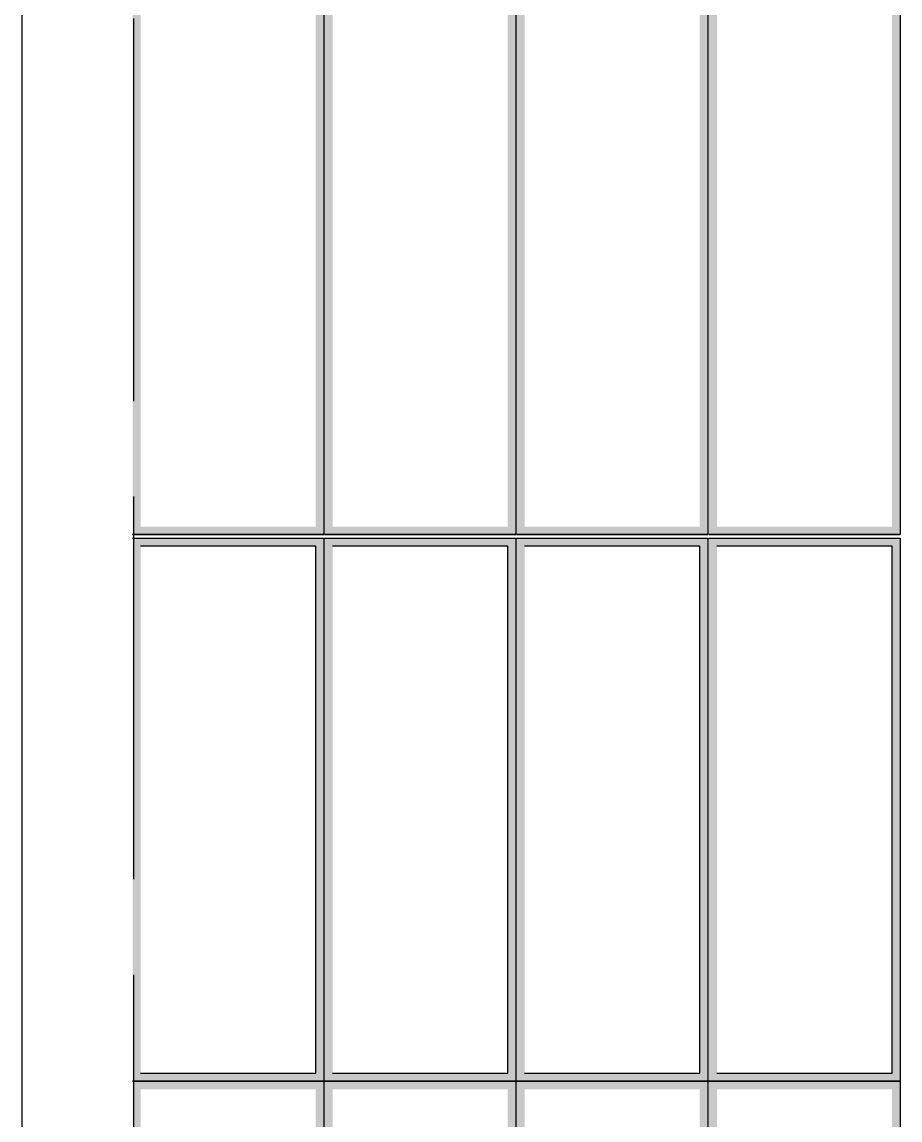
# Model space of a CAD drawing. Header units: inches. Extents: x 2620 to 4317, y 1826 to 2873.
# Drawn here: x 3636.25 to 3663.81, y 2283.43 to 2317.89 of the extents above; entities that cross this region are included whole.
import ezdxf

# ---------------------------------------------------------------- set-up
doc = ezdxf.new("R2010")
doc.units = ezdxf.units.IN
doc.header["$MEASUREMENT"] = 0
doc.linetypes.add('ACAD_ISO02W100', pattern=[15, 12, -3])

msp = doc.modelspace()

# ---------------------------------------------------------------- hatches: boundary and pattern name
h = msp.add_hatch(color=256)
h.dxf.hatch_style = 1
h.set_gradient(color1=(242, 103, 34), color2=(248, 153, 30), tint=1)
h.paths.add_polyline_path([(3645.72352, 2318.84459), (3639.72352, 2318.84459), (3639.72352, 2301.80459), (3645.72352, 2301.80459)])
h.paths.add_polyline_path([(3645.47352, 2302.05459), (3639.97352, 2302.05459), (3639.97352, 2318.59459), (3645.47352, 2318.59459)], flags=16)
h = msp.add_hatch(color=256)
h.dxf.hatch_style = 1
h.set_gradient(color1=(242, 103, 34), color2=(248, 153, 30), tint=1)
h.paths.add_polyline_path([(3651.75088, 2318.84459), (3645.75088, 2318.84459), (3645.75088, 2301.80459), (3651.75088, 2301.80459)])
h.paths.add_polyline_path([(3651.50088, 2302.05459), (3646.00088, 2302.05459), (3646.00088, 2318.59459), (3651.50088, 2318.59459)], flags=16)
h = msp.add_hatch(color=256)
h.dxf.hatch_style = 1
h.set_gradient(color1=(242, 103, 34), color2=(248, 153, 30), tint=1)
h.paths.add_polyline_path([(3657.77825, 2318.84459), (3651.77825, 2318.84459), (3651.77825, 2301.80459), (3657.77825, 2301.80459)])
h.paths.add_polyline_path([(3657.52825, 2302.05459), (3652.02825, 2302.05459), (3652.02825, 2318.59459), (3657.52825, 2318.59459)], flags=16)
h = msp.add_hatch(color=256)
h.dxf.hatch_style = 1
h.set_gradient(color1=(242, 103, 34), color2=(248, 153, 30), tint=1)
h.paths.add_polyline_path([(3663.8131, 2318.84459), (3657.8131, 2318.84459), (3657.8131, 2301.80459), (3663.8131, 2301.80459)])
h.paths.add_polyline_path([(3663.5631, 2302.05459), (3658.0631, 2302.05459), (3658.0631, 2318.59459), (3663.5631, 2318.59459)], flags=16)
h = msp.add_hatch(color=256)
h.dxf.hatch_style = 1
h.set_gradient(color1=(242, 103, 34), color2=(248, 153, 30), tint=1)
h.paths.add_polyline_path([(3645.72352, 2301.69213), (3639.72352, 2301.69213), (3639.72352, 2284.65213), (3645.72352, 2284.65213)])
h.paths.add_polyline_path([(3645.47352, 2284.90213), (3639.97352, 2284.90213), (3639.97352, 2301.44213), (3645.47352, 2301.44213)], flags=16)
h = msp.add_hatch(color=256)
h.dxf.hatch_style = 1
h.set_gradient(color1=(242, 103, 34), color2=(248, 153, 30), tint=1)
h.paths.add_polyline_path([(3651.75088, 2301.69213), (3645.75088, 2301.69213), (3645.75088, 2284.65213), (3651.75088, 2284.65213)])
h.paths.add_polyline_path([(3651.50088, 2284.90213), (3646.00088, 2284.90213), (3646.00088, 2301.44213), (3651.50088, 2301.44213)], flags=16)
h = msp.add_hatch(color=256)
h.dxf.hatch_style = 1
h.set_gradient(color1=(242, 103, 34), color2=(248, 153, 30), tint=1)
h.paths.add_polyline_path([(3657.77825, 2301.69213), (3651.77825, 2301.69213), (3651.77825, 2284.65213), (3657.77825, 2284.65213)])
h.paths.add_polyline_path([(3657.52825, 2284.90213), (3652.02825, 2284.90213), (3652.02825, 2301.44213), (3657.52825, 2301.44213)], flags=16)
h = msp.add_hatch(color=256)
h.dxf.hatch_style = 1
h.set_gradient(color1=(242, 103, 34), color2=(248, 153, 30), tint=1)
h.paths.add_polyline_path([(3663.8131, 2301.69213), (3657.8131, 2301.69213), (3657.8131, 2284.65213), (3663.8131, 2284.65213)])
h.paths.add_polyline_path([(3663.5631, 2284.90213), (3658.0631, 2284.90213), (3658.0631, 2301.44213), (3663.5631, 2301.44213)], flags=16)
h = msp.add_hatch(color=256)
h.dxf.hatch_style = 1
h.set_gradient(color1=(242, 103, 34), color2=(248, 153, 30), tint=1)
h.paths.add_polyline_path([(3645.72352, 2284.65213), (3639.72352, 2284.65213), (3639.72352, 2267.61213), (3645.72352, 2267.61213)])
h.paths.add_polyline_path([(3645.47352, 2267.86213), (3639.97352, 2267.86213), (3639.97352, 2284.40213), (3645.47352, 2284.40213)], flags=16)
h = msp.add_hatch(color=256)
h.dxf.hatch_style = 1
h.set_gradient(color1=(242, 103, 34), color2=(248, 153, 30), tint=1)
h.paths.add_polyline_path([(3651.75088, 2284.65213), (3645.75088, 2284.65213), (3645.75088, 2267.61213), (3651.75088, 2267.61213)])
h.paths.add_polyline_path([(3651.50088, 2267.86213), (3646.00088, 2267.86213), (3646.00088, 2284.40213), (3651.50088, 2284.40213)], flags=16)
h = msp.add_hatch(color=256)
h.dxf.hatch_style = 1
h.set_gradient(color1=(242, 103, 34), color2=(248, 153, 30), tint=1)
h.paths.add_polyline_path([(3657.77825, 2284.65213), (3651.77825, 2284.65213), (3651.77825, 2267.61213), (3657.77825, 2267.61213)])
h.paths.add_polyline_path([(3657.52825, 2267.86213), (3652.02825, 2267.86213), (3652.02825, 2284.40213), (3657.52825, 2284.40213)], flags=16)
h = msp.add_hatch(color=256)
h.dxf.hatch_style = 1
h.set_gradient(color1=(242, 103, 34), color2=(248, 153, 30), tint=1)
h.paths.add_polyline_path([(3663.8131, 2284.65213), (3657.8131, 2284.65213), (3657.8131, 2267.61213), (3663.8131, 2267.61213)])
h.paths.add_polyline_path([(3663.5631, 2267.86213), (3658.0631, 2267.86213), (3658.0631, 2284.40213), (3663.5631, 2284.40213)], flags=16)

# ---------------------------------------------------------------- linework, layer by layer
for p, q in [((3636.24991, 2662.99441), (3636.24991, 2194.99441)), ((3645.72352, 2318.84459), (3645.72352, 2301.80459)), ((3651.75088, 2318.84459), (3651.75088, 2301.80459)), ((3657.77825, 2318.84459), (3657.77825, 2301.80459)), ((3663.8131, 2318.84459), (3663.8131, 2301.80459)), ((3639.72352, 2301.80459), (3645.72352, 2301.80459)), ((3645.72352, 2301.80459), (3639.72352, 2301.80459)), ((3639.72352, 2301.69213), (3645.72352, 2301.69213)), ((3639.97352, 2301.80459), (3645.72352, 2301.80459)), ((3639.97352, 2301.69213), (3645.72352, 2301.69213)), ((3645.72352, 2301.69213), (3645.72352, 2284.65213)), ((3645.75088, 2301.80459), (3651.75088, 2301.80459)), ((3651.75088, 2301.80459), (3645.75088, 2301.80459)), ((3645.75088, 2301.69213), (3651.75088, 2301.69213)), ((3646.00088, 2301.80459), (3651.75088, 2301.80459)), ((3646.00088, 2301.69213), (3651.75088, 2301.69213)), ((3651.75088, 2301.69213), (3651.75088, 2284.65213)), ((3651.77825, 2301.80459), (3657.77825, 2301.80459)), ((3657.77825, 2301.80459), (3651.77825, 2301.80459)), ((3651.77825, 2301.69213), (3657.77825, 2301.69213)), ((3652.02825, 2301.80459), (3657.77825, 2301.80459)), ((3652.02825, 2301.69213), (3657.77825, 2301.69213)), ((3657.77825, 2301.69213), (3657.77825, 2284.65213)), ((3657.8131, 2301.80459), (3663.8131, 2301.80459)), ((3663.8131, 2301.80459), (3657.8131, 2301.80459)), ((3657.8131, 2301.69213), (3663.8131, 2301.69213)), ((3658.0631, 2301.80459), (3663.8131, 2301.80459)), ((3658.0631, 2301.69213), (3663.8131, 2301.69213)), ((3663.8131, 2301.69213), (3663.8131, 2284.65213)), ((3645.47352, 2301.44213), (3639.97352, 2301.44213)), ((3645.47352, 2284.90213), (3645.47352, 2301.44213)), ((3651.50088, 2301.44213), (3646.00088, 2301.44213)), ((3651.50088, 2284.90213), (3651.50088, 2301.44213)), ((3657.52825, 2301.44213), (3652.02825, 2301.44213)), ((3657.52825, 2284.90213), (3657.52825, 2301.44213)), ((3663.5631, 2301.44213), (3658.0631, 2301.44213)), ((3663.5631, 2284.90213), (3663.5631, 2301.44213)), ((3639.97352, 2284.90213), (3645.47352, 2284.90213)), ((3646.00088, 2284.90213), (3651.50088, 2284.90213)), ((3652.02825, 2284.90213), (3657.52825, 2284.90213)), ((3658.0631, 2284.90213), (3663.5631, 2284.90213)), ((3639.72352, 2284.65213), (3645.72352, 2284.65213)), ((3645.72352, 2284.65213), (3639.72352, 2284.65213)), ((3639.97352, 2284.65213), (3645.72352, 2284.65213)), ((3645.72352, 2284.65213), (3645.72352, 2267.61213)), ((3645.75088, 2284.65213), (3651.75088, 2284.65213)), ((3651.75088, 2284.65213), (3645.75088, 2284.65213)), ((3646.00088, 2284.65213), (3651.75088, 2284.65213)), ((3651.75088, 2284.65213), (3651.75088, 2267.61213)), ((3651.77825, 2284.65213), (3657.77825, 2284.65213)), ((3657.77825, 2284.65213), (3651.77825, 2284.65213)), ((3652.02825, 2284.65213), (3657.77825, 2284.65213)), ((3657.77825, 2284.65213), (3657.77825, 2267.61213)), ((3657.8131, 2284.65213), (3663.8131, 2284.65213)), ((3663.8131, 2284.65213), (3657.8131, 2284.65213)), ((3658.0631, 2284.65213), (3663.8131, 2284.65213)), ((3663.8131, 2284.65213), (3663.8131, 2267.61213))]:
    msp.add_line(p, q)
at = {"linetype": 'ACAD_ISO02W100'}
msp.add_line((3639.74991, 2662.99441), (3639.74991, 2194.99441), dxfattribs=at)

doc.saveas('drawing.dxf')
